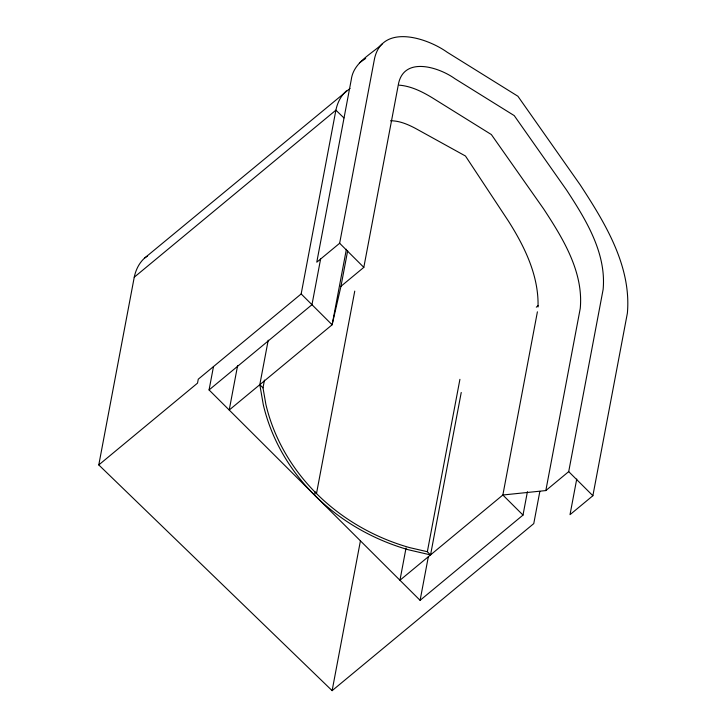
<?xml version="1.0" encoding="UTF-8"?>
<svg xmlns="http://www.w3.org/2000/svg" width="727" height="727" viewBox="0 0 727 727"><rect width="100%" height="100%" fill="white"/><g stroke="black" fill="none" stroke-linecap="round" stroke-linejoin="round"><path stroke-width="1.09" d="M538.025 306.994C538.952 275.96 524.685 246.726 508.446 221.117L465.462 156.014L415.39 128.352C407.711 124.299 399.332 120.727 390.508 120.764M537.407 311.81L502.857 495.005L399.95 580.246L406.039 547.994M539.852 491.397L533.763 523.613L332.121 690.65L98.781 464.935L134.25 277.205C135.74 269.908 139.157 262.874 144.8 257.894L350.05 88.421M527.42 491.679L523.004 515.089L420.097 600.338L209.067 389.945L213.493 366.535M237.62 365.545L229.214 410.037L332.121 324.787L340.954 286.311L347.67 250.76M461.236 392.48L430.548 554.91L408.801 549.866A205.087 185.721 10.7 0 1 263.319 404.83L259.803 384.692L268.218 340.191M430.548 554.91L427.349 551.72L409.501 547.585A202.451 183.331 10.7 0 1 265.882 404.403L263.001 387.873L264.474 380.094M98.781 464.935L197.517 383.138L198.271 379.185L301.169 293.935L335.892 110.168C337.383 102.87 340.799 95.837 346.443 90.857M320.607 259.003L311.974 304.704L209.067 389.945M382.275 43.911C370.906 54.543 353.495 62.386 351.277 79.606L316.772 262.211L339.645 243.263L374.141 60.668C380.566 23.037 426.158 37.204 447.214 52.253L517.897 96.237L580.146 184.785C604.891 222.707 631.536 266.037 627.383 313.128L592.878 495.723L570.013 514.671L576.738 479.038M346.388 249.252L332.121 324.787L301.169 293.935M314.582 495.142L315.209 491.806M316.49 493.56L354.749 291.1M340.954 286.311L363.818 267.363L398.242 85.186C403.049 55.788 438.554 66.92 454.866 78.67L514.234 115.611L566.524 189.992C585.726 219.354 606.509 252.932 603.128 289.446L568.705 471.623L545.832 490.571L502.857 495.005L523.004 515.089M332.121 690.65L360.456 540.688M427.349 551.72L459.918 379.33M420.097 600.338L428.312 556.864M545.832 490.571L580.255 308.393C583.645 271.88 562.862 238.292 543.66 208.94L491.361 134.559L431.992 97.609C421.969 91.557 411.073 86.122 399.223 85.159M134.25 277.205L335.892 110.168L343.898 117.91M536.299 307.167L538.053 305.722M359.402 62.849L365.699 58.433M144.8 257.894L147.508 256.068M339.645 243.263L363.818 267.363M568.705 471.623L592.878 495.723M259.803 384.692L263.001 387.873"/></g></svg>
